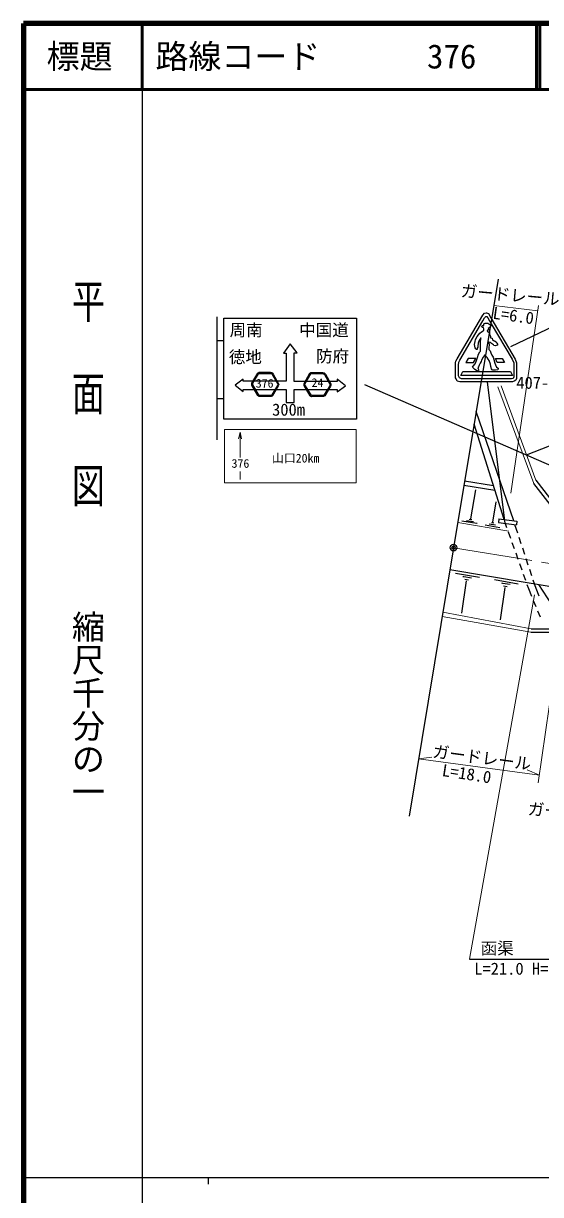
# Model space of a CAD drawing. Units: millimetres, scale not verified. Extents: x 40000 to 680000, y 20000 to 380000.
# Drawn here: x 40000 to 118352, y 202409 to 380000 of the extents above; entities that cross this region are included whole.
import ezdxf
from ezdxf.enums import TextEntityAlignment as Align

# ---------------------------------------------------------------- set-up
doc = ezdxf.new("R2010")
doc.units = ezdxf.units.MM
doc.header["$LTSCALE"] = 1000
doc.header["$PDMODE"] = 32
doc.header["$PDSIZE"] = 500
doc.linetypes.add('CHAIN', pattern=[18.5, 12, -1.5, 3.5, -1.5])
for name, color, linetype, lineweight in [('M-BGD', 7, 'Continuous', 25), ('M-BMK', 2, 'CHAIN', 13), ('M-BMK-HTXT', 7, 'Continuous', 13), ('M-BMK-SRVR', 3, 'Continuous', 25), ('M-STR-HTXT', 7, 'Continuous', 13), ('M-STR-STRC', 7, 'Continuous', 25), ('M-TTL', 2, 'Continuous', 140), ('M-TTL-BAND', 7, 'Continuous', 25), ('M-TTL-LINE', 7, 'Continuous', 50)]:
    doc.layers.add(name, color=color, linetype=linetype, lineweight=lineweight)
doc.layers.add('M-OTRS', color=6, linetype='Continuous')
doc.layers.add('M-TTL-TXT', color=7, linetype='Continuous')
doc.styles.add('@ＭＳ ゴシック', font='')
doc.styles.add('ＭＳ ゴシック', font='')
doc.styles.add('ＭＳ 明朝', font='')
doc.styles.get('@ＭＳ ゴシック').set_extended_font_data('@MS Gothic')
doc.styles.get('ＭＳ ゴシック').set_extended_font_data('MS Gothic')
doc.styles.get('ＭＳ 明朝').set_extended_font_data('MS Mincho')

msp = doc.modelspace()

# ---------------------------------------------------------------- linework, layer by layer
at = {"layer": 'M-BGD'}
for p, q in [((120380, 334109), (113776, 330976)), ((114311, 304596), (108590, 321138)), ((112833, 304793), (108274, 319234)), ((106742, 309975), (111439, 309210)), ((106850, 310628), (111207, 309942)), ((107774, 304867), (108524, 309264)), ((111132, 304373), (111647, 307462)), ((107134, 304638), (108216, 304467)), ((107550, 304810), (107940, 304768)), ((112170, 303499), (109970, 303897)), ((111507, 303936), (110586, 304092)), ((111265, 304201), (110914, 304256)), ((112047, 304898), (111969, 304310)), ((111969, 304310), (114683, 303947)), ((112047, 304898), (114762, 304535)), ((112989, 304173), (113205, 303568)), ((114895, 302702), (114476, 303975)), ((114762, 304535), (114683, 303947)), ((113440, 302909), (113776, 301967)), ((115428, 301087), (115115, 302037)), ((114012, 301307), (114348, 300366)), ((115960, 299473), (115647, 300423)), ((114583, 299706), (114919, 298764)), ((116492, 297858), (116179, 298808)), ((104627, 297193), (152408, 289108)), ((105487, 296652), (109103, 296032)), ((115154, 298105), (115490, 297163)), ((117024, 296244), (116711, 297193)), ((107066, 295482), (106373, 290552)), ((106856, 295716), (107429, 295634)), ((111362, 295658), (114978, 295037)), ((115726, 296504), (116062, 295562)), ((116297, 294903), (116513, 294298)), ((117663, 294306), (117243, 295579)), ((112942, 294487), (112249, 289558)), ((112731, 294721), (113305, 294640)), ((116513, 294298), (116988, 293151)), ((118145, 293152), (117663, 294306)), ((117256, 292504), (117639, 291580)), ((117907, 290933), (118289, 290010)), ((116870, 287709), (128652, 287660)), ((116923, 288218), (128453, 288208)), ((107595, 238097), (136997, 238080))]:
    msp.add_line(p, q, dxfattribs=at)
for points in [[(116200, 314575), (120888, 316414), (126244, 318242)], [(219468, 285497), (144012, 298035), (138617, 300326), (122990, 302959), (117341, 310244)], [(117613, 310719), (123148, 303591), (139203, 300780), (143925, 298779), (162200, 295810), (163391, 297956)], [(108767, 304175), (108679, 304186), (106447, 304545)], [(106575, 296149), (106715, 296137), (107874, 295950)], [(112450, 295154), (112591, 295143), (113749, 294955)], [(118050, 294921), (123937, 285804), (146627, 272641)]]:
    msp.add_lwpolyline(points, dxfattribs=at)
at = {"layer": 'M-BMK'}
msp.add_line((105174, 300502), (204078, 284213), dxfattribs=at)
at = {"layer": 'M-BMK-HTXT'}
for p, q in [((117613, 310719), (112364, 325043)), ((111873, 324902), (117341, 310244)), ((113545, 303015), (105805, 304311)), ((116870, 287709), (103444, 290049))]:
    msp.add_line(p, q, dxfattribs=at)
msp.add_lwpolyline([(103541, 290633), (103553, 290704), (116923, 288218)], dxfattribs=at)
at = {"layer": 'M-BMK-SRVR'}
for p, q in [((111913, 341221), (105174, 300502)), ((105174, 300502), (98435, 259784))]:
    msp.add_line(p, q, dxfattribs=at)
msp.add_circle((105174, 300502), 500, dxfattribs=at)
msp.add_point((105174, 300502), dxfattribs=at)
at = {"layer": 'M-OTRS'}
msp.add_point((105174, 300502), dxfattribs=at)
at = {"layer": 'M-STR-HTXT'}
for p, q in [((111255, 337242), (117925, 336395)), ((118043, 337203), (113859, 308745)), ((117439, 293342), (107595, 238097)), ((121311, 287881), (118009, 264852)), ((99873, 268472), (101857, 268729)), ((99873, 268472), (118177, 266023)), ((118177, 266023), (116331, 266792))]:
    msp.add_line(p, q, dxfattribs=at)
at = {"layer": 'M-STR-STRC'}
for p, q in [((69326, 335500), (69315, 316849)), ((109425, 334063), (109546, 334184)), ((109533, 333915), (109425, 334063)), ((109707, 333888), (109533, 333915)), ((109546, 334184), (109748, 334211)), ((109774, 333687), (109707, 333888)), ((109748, 334211), (109761, 334439)), ((109761, 334439), (109957, 334550)), ((109957, 334550), (110384, 334555)), ((110384, 334555), (110510, 334430)), ((110510, 334430), (110805, 334224)), ((110751, 333991), (110590, 333865)), ((110805, 334224), (110751, 333991)), ((108486, 332093), (108740, 332545)), ((108740, 332545), (109130, 333056)), ((109130, 333056), (109398, 333257)), ((109229, 332272), (109176, 332048)), ((109319, 332290), (109229, 332272)), ((109319, 332030), (109319, 332334)), ((109319, 332334), (109319, 332290)), ((109398, 333257), (109654, 333365)), ((109654, 333365), (109774, 333472)), ((109774, 333472), (109774, 333687)), ((110313, 333471), (110277, 333310)), ((110277, 333310), (110528, 333203)), ((110456, 333480), (110313, 333471)), ((110590, 333865), (110438, 333740)), ((110438, 333740), (110474, 333633)), ((110474, 333633), (110456, 333480)), ((110528, 333203), (110617, 333131)), ((110617, 333131), (110635, 332872)), ((110635, 332872), (110787, 332531)), ((110787, 332531), (110778, 332316)), ((110778, 332316), (111038, 332272)), ((111038, 332272), (111056, 332030)), ((69326, 331908), (70342, 331908)), ((108361, 331314), (108432, 331761)), ((108450, 330812), (108361, 331314)), ((108432, 331761), (108486, 332093)), ((108540, 330678), (108450, 330812)), ((108638, 330562), (108540, 330678)), ((108737, 330579), (108638, 330562)), ((108853, 330893), (108737, 330732)), ((108737, 330732), (108737, 330579)), ((108907, 331520), (108844, 331054)), ((108844, 331054), (108853, 330893)), ((109005, 331824), (108907, 331520)), ((109176, 332048), (109005, 331824)), ((109238, 330696), (109265, 331905)), ((109274, 330302), (109238, 330696)), ((109265, 331905), (109319, 332030)), ((110554, 331341), (110492, 330767)), ((110492, 330767), (110519, 330579)), ((110519, 330579), (110707, 330347)), ((110769, 331618), (110528, 331654)), ((110528, 331654), (110537, 331537)), ((110537, 331537), (110554, 331341)), ((110707, 330347), (110805, 330042)), ((110930, 331457), (110769, 331618)), ((111092, 331367), (110930, 331457)), ((111056, 332030), (111199, 331905)), ((111217, 331251), (111092, 331367)), ((111199, 331905), (111396, 331860)), ((111289, 331152), (111217, 331251)), ((111477, 331135), (111289, 331152)), ((111396, 331860), (111611, 331708)), ((111826, 331215), (111477, 331135)), ((111611, 331708), (111745, 331502)), ((111745, 331502), (111835, 331385)), ((111835, 331385), (111826, 331215)), ((108432, 328386), (108647, 328887)), ((108647, 328887), (108791, 329362)), ((108791, 329362), (108943, 329827)), ((108943, 329827), (109140, 330203)), ((109140, 330203), (109274, 330302)), ((109328, 328726), (109202, 328502)), ((109417, 328932), (109328, 328726)), ((109632, 329398), (109417, 328932)), ((109811, 329586), (109632, 329398)), ((109955, 329783), (109811, 329586)), ((110017, 329702), (109955, 329783)), ((110107, 329478), (110017, 329702)), ((110241, 329326), (110107, 329478)), ((110402, 329084), (110241, 329326)), ((110563, 328878), (110402, 329084)), ((110760, 328323), (110563, 328878)), ((110805, 330042), (110966, 329702)), ((110966, 329702), (111154, 329415)), ((111154, 329415), (111280, 329057)), ((111280, 329057), (111405, 328502)), ((108021, 327858), (108137, 328010)), ((108137, 327759), (108021, 327858)), ((108137, 328010), (108432, 328386)), ((108406, 327535), (108137, 327759)), ((108647, 327383), (108406, 327535)), ((108808, 327311), (108647, 327383)), ((109014, 327437), (108808, 327311)), ((108934, 327929), (108853, 327786)), ((108853, 327786), (108889, 327607)), ((108889, 327607), (109014, 327437)), ((109050, 328189), (108934, 327929)), ((109202, 328502), (109050, 328189)), ((110823, 327983), (110760, 328323)), ((110939, 327616), (110823, 327983)), ((111002, 327473), (110939, 327616)), ((111101, 327419), (111002, 327473)), ((111512, 327437), (111101, 327419)), ((111405, 328502), (111512, 328225)), ((111512, 328225), (111656, 327875)), ((111862, 327490), (111512, 327437)), ((111656, 327875), (111906, 327714)), ((111951, 327589), (111862, 327490)), ((111906, 327714), (111951, 327589)), ((91681, 325255), (157390, 296591)), ((112989, 304173), (110300, 325669)), ((69326, 323102), (70349, 323102)), ((79817, 322510), (81010, 322510))]:
    msp.add_line(p, q, dxfattribs=at)
at = {"layer": 'M-STR-STRC', "lineweight": 13}
for p, q in [((70473, 318399), (90435, 318399)), ((70473, 310335), (70473, 318399)), ((72831, 318021), (72595, 316985)), ((72831, 314188), (72831, 318021)), ((72831, 318021), (73043, 316992)), ((90435, 318399), (90435, 310335)), ((72831, 312074), (72831, 310820)), ((90435, 310335), (70473, 310335))]:
    msp.add_line(p, q, dxfattribs=at)
at = {"layer": 'M-STR-STRC'}
for points in [[(110155, 336111), (110440, 336004), (110829, 335359), (114514, 329086), (114724, 328537), (114724, 326133), (114617, 325891), (114335, 325743), (114120, 325663), (106102, 325676), (105712, 325770), (105565, 326106), (105484, 326267), (105484, 328604), (105524, 328765), (105712, 329128), (109625, 335771), (109853, 336039), (110091, 336125)], [(70342, 335294), (90445, 335294), (90445, 319970), (70351, 319970)], [(110237, 335578), (110378, 335341), (110887, 334450), (114049, 329089), (114321, 328511), (114323, 326424), (114199, 326176), (113962, 326091), (113624, 326083), (106378, 326091), (106065, 326250), (105934, 326544), (105928, 326814), (105930, 328196), (105950, 328634), (106102, 328944), (109613, 334922), (109860, 335364), (110039, 335578)], [(79817, 322510), (81010, 322510), (81013, 324478), (87529, 324477), (87529, 324118), (88799, 325050), (87529, 326057), (87531, 325705), (81012, 325714), (81012, 330028), (81465, 330028), (80423, 331418), (79395, 330015), (79810, 330015), (79811, 325728), (73297, 325728), (73297, 326052), (72074, 325150), (73314, 324166), (73316, 324477), (79819, 324477)], [(107365, 329213), (107010, 328592), (108177, 328592), (108532, 329213)], [(111873, 329204), (112544, 329213), (112871, 328600), (111794, 328595), (111546, 329215)], [(75713, 327102), (77454, 327107), (77635, 327069), (77730, 326984), (77858, 326817), (78666, 325362), (78685, 325281), (78666, 325153), (78614, 325043), (77751, 323579), (77673, 323486), (77537, 323443), (75725, 323429), (75611, 323464), (75525, 323557), (74605, 325147), (74606, 325443), (75495, 326969), (75576, 327040), (75642, 327092)], [(75631, 326877), (75717, 326929), (75812, 326939), (77519, 326929), (77628, 326848), (77700, 326777), (78480, 325402), (78527, 325307), (78527, 325188), (78494, 325098), (77624, 323681), (77567, 323614), (77443, 323595), (75774, 323595), (75712, 323629), (75562, 323845), (74747, 325208), (74742, 325350), (74775, 325431)], [(83622, 327074), (85363, 327079), (85544, 327041), (85639, 326956), (85767, 326789), (86575, 325334), (86595, 325253), (86575, 325125), (86523, 325015), (85660, 323551), (85582, 323458), (85446, 323415), (83634, 323401), (83520, 323436), (83434, 323529), (82514, 325120), (82515, 325416), (83404, 326941), (83485, 327012), (83551, 327065)], [(83540, 326849), (83626, 326901), (83721, 326911), (85428, 326901), (85537, 326820), (85609, 326749), (86389, 325375), (86436, 325279), (86436, 325161), (86403, 325070), (85533, 323653), (85476, 323586), (85352, 323567), (83683, 323567), (83621, 323601), (83471, 323817), (82656, 325180), (82651, 325322), (82684, 325403)], [(107163, 327216), (113805, 327216), (114110, 326595), (106273, 326595), (106590, 327216)]]:
    msp.add_lwpolyline(points, close=True, dxfattribs=at)
at = {"layer": 'M-TTL'}
for p, q in [((40000, 380000), (40000, 20000)), ((680000, 380000), (40000, 380000))]:
    msp.add_line(p, q, dxfattribs=at)
at = {"layer": 'M-TTL-BAND'}
for p, q in [((58000, 370000), (58000, 20000)), ((40000, 205000), (579000, 205000)), ((68000, 205000), (68000, 204000))]:
    msp.add_line(p, q, dxfattribs=at)
at = {"layer": 'M-TTL-LINE'}
for p, q in [((58000, 380000), (58000, 370000)), ((117750, 380000), (117750, 370000)), ((118250, 380000), (118250, 370000)), ((40000, 370000), (680000, 370000))]:
    msp.add_line(p, q, dxfattribs=at)

# ---------------------------------------------------------------- texts
at = {"layer": 'M-STR-HTXT', "style": 'ＭＳ ゴシック'}
for s, rotation, p in [('ガードレール', 354.902, (106162, 338037)), ('L=6.0', 352.104, (110952, 334684)), ('ガードレール', 352.379, (101844, 268208)), ('L=18.0', 351.208, (103249, 265352)), ('ガードパイプ', 355.009, (116301, 259480))]:
    msp.add_text(s, height=1833, rotation=rotation, dxfattribs=at).set_placement(p, align=Align.BOTTOM_LEFT)
for s, p in [('函渠 ', (109283, 238282)), ('L=21.0 H=1.5 W=1.0', (108307, 235199))]:
    msp.add_text(s, height=1833, dxfattribs=at).set_placement(p, align=Align.BOTTOM_LEFT)
at = {"layer": 'M-STR-STRC'}
for s, height, style, p in [('周南', 1833, 'ＭＳ ゴシック', (71242, 332046)), ('中国道', 1833, 'ＭＳ ゴシック', (81787, 332046)), ('徳地', 1833, 'ＭＳ ゴシック', (71123, 327958)), ('防府', 1833, 'ＭＳ ゴシック', (84334, 328077)), ('376', 1320, 'ＭＳ ゴシック', (75199, 324373)), ('24', 1320, 'ＭＳ ゴシック', (83660, 324478)), ('407-A', 1833, 'ＭＳ ゴシック', (114677, 324046)), ('300m', 1833, 'ＭＳ ゴシック', (77671, 319970)), ('山口20km', 1320, 'ＭＳ 明朝', (77650, 313023)), ('376', 1320, 'ＭＳ 明朝', (71536, 312224))]:
    msp.add_text(s, height=height, dxfattribs=dict(at, style=style)).set_placement(p, align=Align.BOTTOM_LEFT)
at = {"layer": 'M-TTL-BAND', "style": '@ＭＳ ゴシック', "width": 1.4}
msp.add_text('平  面  図', height=3666, rotation=270, dxfattribs=at).set_placement((49777, 306475), align=Align.MIDDLE_RIGHT)
at = {"layer": 'M-TTL-BAND', "style": '@ＭＳ ゴシック'}
msp.add_text('縮尺千分の一', height=3666, rotation=270, dxfattribs=at).set_placement((49777, 261030), align=Align.MIDDLE_RIGHT)
at = {"layer": 'M-TTL-TXT', "style": 'ＭＳ ゴシック'}
msp.add_text('標題', height=3666, dxfattribs=at).set_placement((48500, 375000), align=Align.MIDDLE_CENTER)
for s, p in [('路線コード', (60000, 375000)), ('376', (101142, 375000))]:
    msp.add_text(s, height=3666, dxfattribs=at).set_placement(p, align=Align.MIDDLE_LEFT)

doc.saveas('drawing.dxf')
